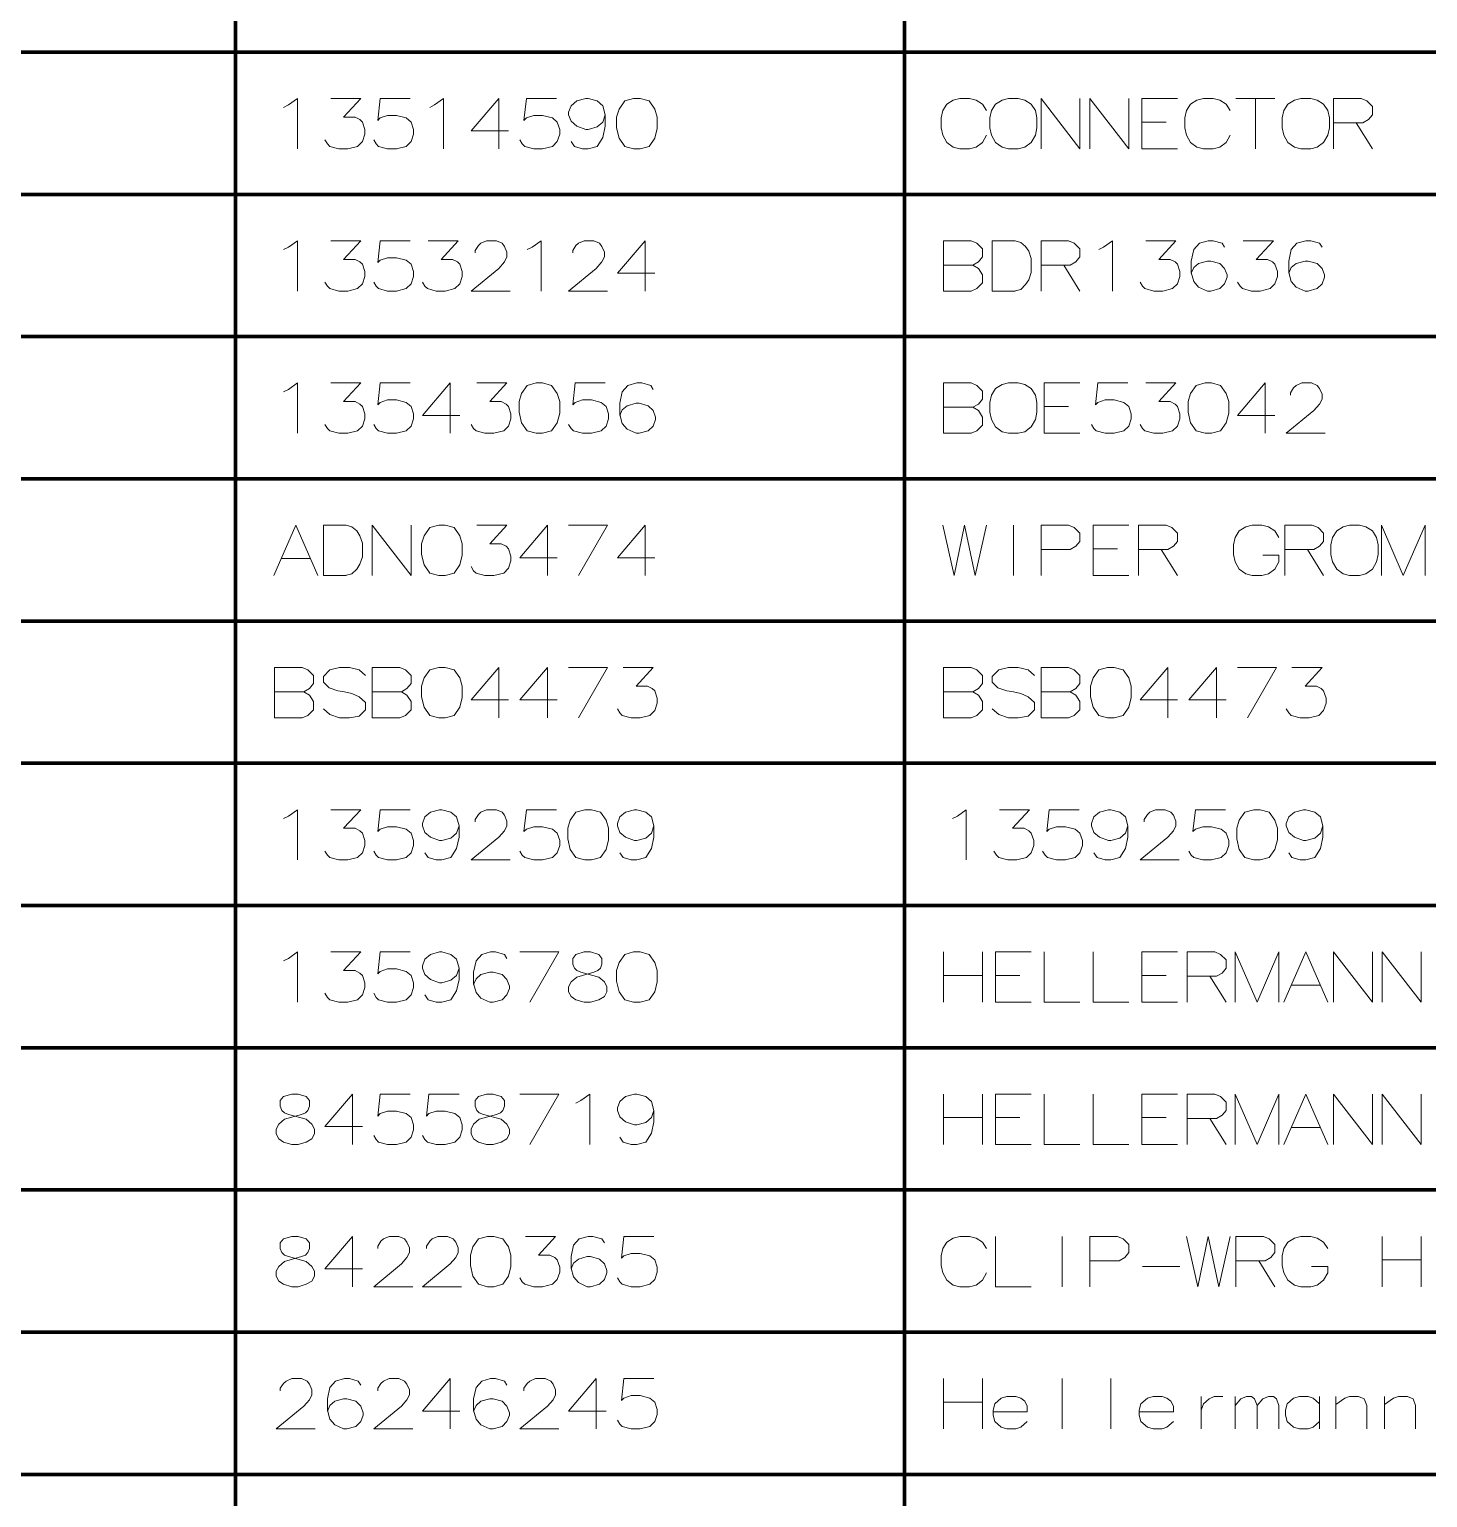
# Model space of a CAD drawing. Header units: millimetres. Extents: x 0 to 174, y 0 to 33.
# Drawn here: x 83.32 to 87.256, y 20.266 to 24.397 of the extents above; entities that cross this region are included whole.
import ezdxf

# ---------------------------------------------------------------- set-up
doc = ezdxf.new("R2010")
doc.units = ezdxf.units.MM
doc.layers.add('PDF_Geomertry', color=7, linetype='Continuous', true_color=0x405f80)

msp = doc.modelspace()

# ---------------------------------------------------------------- linework, layer by layer
at = {"layer": 'PDF_Geomertry', "color": 165, "lineweight": 70, "true_color": 0x5267a5}
for points in [[(70.2461, 23.9329), (70.2461, 23.5326), (71.3026, 23.5326), (71.3026, 23.9329), (75.611, 23.9329), (75.611, 24.3332), (83.901, 24.3332), (83.901, 24.7333), (85.7837, 24.7333), (85.7837, 25.1336), (98.9892, 25.1336), (98.9892, 25.5339)], [(70.2461, 23.5326), (70.2461, 23.1324), (71.3026, 23.1324), (71.3026, 23.5326), (75.611, 23.5326), (75.611, 23.9329), (83.901, 23.9329), (83.901, 24.3332), (85.7837, 24.3332), (85.7837, 24.7333), (98.9892, 24.7333), (98.9892, 25.1336)], [(70.2461, 23.1324), (70.2461, 22.7322), (71.3026, 22.7322), (71.3026, 23.1324), (75.611, 23.1324), (75.611, 23.5326), (83.901, 23.5326), (83.901, 23.9329), (85.7837, 23.9329), (85.7837, 24.3332), (98.9892, 24.3332), (98.9892, 24.7333)], [(70.2461, 22.7322), (70.2461, 22.3319), (71.3026, 22.3319), (71.3026, 22.7322), (75.611, 22.7322), (75.611, 23.1324), (83.901, 23.1324), (83.901, 23.5326), (85.7837, 23.5326), (85.7837, 23.9329), (98.9892, 23.9329), (98.9892, 24.3332)], [(70.2461, 22.3319), (70.2461, 21.9317), (71.3026, 21.9317), (71.3026, 22.3319), (75.611, 22.3319), (75.611, 22.7322), (83.901, 22.7322), (83.901, 23.1324), (85.7837, 23.1324), (85.7837, 23.5326), (98.9892, 23.5326), (98.9892, 23.9329)], [(70.2461, 21.9317), (70.2461, 21.5315), (71.3026, 21.5315), (71.3026, 21.9317), (75.611, 21.9317), (75.611, 22.3319), (83.901, 22.3319), (83.901, 22.7322), (85.7837, 22.7322), (85.7837, 23.1324), (98.9892, 23.1324), (98.9892, 23.5326)], [(70.2461, 21.5315), (70.2461, 21.1313), (71.3026, 21.1313), (71.3026, 21.5315), (75.611, 21.5315), (75.611, 21.9317), (83.901, 21.9317), (83.901, 22.3319), (85.7837, 22.3319), (85.7837, 22.7322), (98.9892, 22.7322), (98.9892, 23.1324)], [(70.2461, 21.1313), (70.2461, 20.731), (71.3026, 20.731), (71.3026, 21.1313), (75.611, 21.1313), (75.611, 21.5315), (83.901, 21.5315), (83.901, 21.9317), (85.7837, 21.9317), (85.7837, 22.3319), (98.9892, 22.3319), (98.9892, 22.7322)], [(70.2461, 20.731), (70.2461, 20.3308), (71.3026, 20.3308), (71.3026, 20.731), (75.611, 20.731), (75.611, 21.1313), (83.901, 21.1313), (83.901, 21.5315), (85.7837, 21.5315), (85.7837, 21.9317), (98.9892, 21.9317), (98.9892, 22.3319)], [(70.2461, 20.3308), (70.2461, 19.9306), (71.3026, 19.9306), (71.3026, 20.3308), (75.611, 20.3308), (75.611, 20.731), (83.901, 20.731), (83.901, 21.1313), (85.7837, 21.1313), (85.7837, 21.5315), (98.9892, 21.5315), (98.9892, 21.9317)], [(70.2461, 19.9306), (70.2461, 19.5303), (71.3026, 19.5303), (71.3026, 19.9306), (75.611, 19.9306), (75.611, 20.3308), (83.901, 20.3308), (83.901, 20.731), (85.7837, 20.731), (85.7837, 21.1313), (98.9892, 21.1313), (98.9892, 21.5315)], [(70.2461, 19.5303), (70.2461, 19.1301), (71.3026, 19.1301), (71.3026, 19.5303), (75.611, 19.5303), (75.611, 19.9306), (83.901, 19.9306), (83.901, 20.3308), (85.7837, 20.3308), (85.7837, 20.731), (98.9892, 20.731), (98.9892, 21.1313)], [(70.2461, 19.1301), (70.2461, 18.7299), (71.3026, 18.7299), (71.3026, 19.1301), (75.611, 19.1301), (75.611, 19.5303), (83.901, 19.5303), (83.901, 19.9306), (85.7837, 19.9306), (85.7837, 20.3308), (98.9892, 20.3308), (98.9892, 20.731)]]:
    msp.add_lwpolyline(points, dxfattribs=at)
at = {"layer": 'PDF_Geomertry', "color": 18, "lineweight": 13, "true_color": 0x260000}
for points in [[(84.0358, 24.1776), (84.0496, 24.1844), (84.0747, 24.2028), (84.0747, 24.061)], [(84.1525, 24.0861), (84.1593, 24.0747), (84.1662, 24.0679), (84.1914, 24.061), (84.2165, 24.061), (84.2439, 24.0679), (84.2576, 24.0815), (84.2644, 24.1022), (84.2644, 24.1158), (84.2576, 24.1364), (84.2508, 24.1433), (84.2371, 24.1501), (84.205, 24.1501), (84.2531, 24.2028), (84.1685, 24.2028)], [(84.2896, 24.0861), (84.2965, 24.0747), (84.3033, 24.0679), (84.3285, 24.061), (84.3536, 24.061), (84.3811, 24.0679), (84.3947, 24.0815), (84.4017, 24.1022), (84.4017, 24.1158), (84.3947, 24.1364), (84.3811, 24.1479), (84.3536, 24.1547), (84.3285, 24.1547), (84.3079, 24.1479), (84.3011, 24.141), (84.3079, 24.2028), (84.3925, 24.2028)], [(84.4474, 24.1776), (84.4611, 24.1844), (84.4862, 24.2028), (84.4862, 24.061)], [(84.6692, 24.1113), (84.5639, 24.1113), (84.6417, 24.2028), (84.6417, 24.1342), (84.6417, 24.061)], [(84.7011, 24.0861), (84.7079, 24.0747), (84.7149, 24.0679), (84.74, 24.061), (84.7651, 24.061), (84.7925, 24.0679), (84.8062, 24.0815), (84.8132, 24.1022), (84.8132, 24.1158), (84.8062, 24.1364), (84.7925, 24.1479), (84.7651, 24.1547), (84.74, 24.1547), (84.7194, 24.1479), (84.7125, 24.141), (84.7194, 24.2028), (84.804, 24.2028)], [(84.9411, 24.1571), (84.9343, 24.1822), (84.9183, 24.1958), (84.8932, 24.2028), (84.8862, 24.2028), (84.8611, 24.1958), (84.8451, 24.1822), (84.8383, 24.1639), (84.8383, 24.1571), (84.8451, 24.1388), (84.8611, 24.125), (84.8862, 24.1158), (84.8932, 24.1158), (84.9183, 24.1228), (84.9343, 24.1364), (84.9411, 24.1571), (84.9411, 24.125), (84.9343, 24.0931), (84.9183, 24.0679), (84.8932, 24.061), (84.8771, 24.061), (84.8543, 24.0679), (84.8451, 24.0815)], [(86.0147, 24.0999), (86.0032, 24.0793), (85.985, 24.0656), (85.9667, 24.061), (85.9393, 24.061), (85.921, 24.0656), (85.9026, 24.0793), (85.8912, 24.0999), (85.8867, 24.1204), (85.8867, 24.1479), (85.8912, 24.1685), (85.9026, 24.1868), (85.921, 24.1982), (85.9393, 24.2028), (85.9667, 24.2028), (85.985, 24.1982), (86.0032, 24.1868), (86.0147, 24.1685)], [(86.2775, 24.2028), (86.2775, 24.061), (86.1678, 24.2028), (86.1678, 24.061)], [(86.4147, 24.2028), (86.4147, 24.061), (86.305, 24.2028), (86.305, 24.061)], [(86.5519, 24.061), (86.4512, 24.061), (86.4512, 24.2028), (86.5519, 24.2028)], [(86.7006, 24.0999), (86.689, 24.0793), (86.6708, 24.0656), (86.6525, 24.061), (86.625, 24.061), (86.6068, 24.0656), (86.5885, 24.0793), (86.5771, 24.0999), (86.5725, 24.1204), (86.5725, 24.1479), (86.5771, 24.1685), (86.5885, 24.1868), (86.6068, 24.1982), (86.625, 24.2028), (86.6525, 24.2028), (86.6708, 24.1982), (86.689, 24.1868), (86.7006, 24.1685)], [(86.7165, 24.2028), (86.8262, 24.2028)], [(86.7714, 24.061), (86.7714, 24.2028)], [(86.9908, 24.1342), (87.0731, 24.1342), (87.0892, 24.1433), (87.1006, 24.1571), (87.1006, 24.1799), (87.0846, 24.1958), (87.0685, 24.2028), (86.9908, 24.2028), (86.9908, 24.061)], [(86.5199, 24.1364), (86.4512, 24.1364)], [(87.0549, 24.1342), (87.1006, 24.061)], [(84.0358, 23.7774), (84.0496, 23.7842), (84.0747, 23.8025), (84.0747, 23.6608)], [(84.1525, 23.686), (84.1593, 23.6744), (84.1662, 23.6676), (84.1914, 23.6608), (84.2165, 23.6608), (84.2439, 23.6676), (84.2576, 23.6814), (84.2644, 23.7019), (84.2644, 23.7157), (84.2576, 23.7363), (84.2508, 23.7431), (84.2371, 23.7499), (84.205, 23.7499), (84.2531, 23.8025), (84.1685, 23.8025)], [(84.2896, 23.686), (84.2965, 23.6744), (84.3033, 23.6676), (84.3285, 23.6608), (84.3536, 23.6608), (84.3811, 23.6676), (84.3947, 23.6814), (84.4017, 23.7019), (84.4017, 23.7157), (84.3947, 23.7363), (84.3811, 23.7476), (84.3536, 23.7544), (84.3285, 23.7544), (84.3079, 23.7476), (84.3011, 23.7408), (84.3079, 23.8025), (84.3925, 23.8025)], [(84.4268, 23.686), (84.4336, 23.6744), (84.4406, 23.6676), (84.4657, 23.6608), (84.4908, 23.6608), (84.5182, 23.6676), (84.5319, 23.6814), (84.5388, 23.7019), (84.5388, 23.7157), (84.5319, 23.7363), (84.5251, 23.7431), (84.5114, 23.7499), (84.4793, 23.7499), (84.5274, 23.8025), (84.4428, 23.8025)], [(84.6736, 23.6608), (84.5639, 23.6608), (84.6417, 23.7247), (84.6576, 23.7431), (84.6646, 23.7568), (84.6646, 23.7706), (84.6576, 23.7865), (84.6508, 23.7957), (84.6349, 23.8025), (84.6074, 23.8025), (84.5914, 23.7957), (84.5846, 23.7888), (84.5754, 23.7751), (84.5754, 23.7682)], [(84.7217, 23.7774), (84.7354, 23.7842), (84.7606, 23.8025), (84.7606, 23.6608)], [(84.9481, 23.6608), (84.8383, 23.6608), (84.916, 23.7247), (84.9319, 23.7431), (84.9389, 23.7568), (84.9389, 23.7706), (84.9319, 23.7865), (84.9251, 23.7957), (84.9092, 23.8025), (84.8817, 23.8025), (84.8657, 23.7957), (84.8589, 23.7888), (84.8497, 23.7751), (84.8497, 23.7682)], [(85.0806, 23.7111), (84.9754, 23.7111), (85.0532, 23.8025), (85.0532, 23.7339), (85.0532, 23.6608)], [(86.0924, 23.6608), (86.1107, 23.6653), (86.1244, 23.679), (86.1336, 23.6928), (86.1404, 23.7133), (86.1404, 23.7522), (86.1336, 23.7728), (86.1244, 23.7865), (86.1107, 23.7979), (86.0947, 23.8025), (86.0307, 23.8025), (86.0307, 23.6608), (86.0947, 23.6608)], [(86.1678, 23.7339), (86.2501, 23.7339), (86.2661, 23.7431), (86.2775, 23.7568), (86.2775, 23.7796), (86.2615, 23.7957), (86.2456, 23.8025), (86.1678, 23.8025), (86.1678, 23.6608)], [(86.3301, 23.7774), (86.3439, 23.7842), (86.369, 23.8025), (86.369, 23.6608)], [(86.4468, 23.686), (86.4536, 23.6744), (86.4604, 23.6676), (86.4856, 23.6608), (86.5107, 23.6608), (86.5382, 23.6676), (86.5519, 23.6814), (86.5587, 23.7019), (86.5587, 23.7157), (86.5519, 23.7363), (86.545, 23.7431), (86.5314, 23.7499), (86.4993, 23.7499), (86.5474, 23.8025), (86.4628, 23.8025)], [(86.6844, 23.7842), (86.6776, 23.7957), (86.6525, 23.8025), (86.6387, 23.8025), (86.6136, 23.7957), (86.5976, 23.7774), (86.5907, 23.7454), (86.5907, 23.7133), (86.5976, 23.6882), (86.6114, 23.6722), (86.6365, 23.6608), (86.6456, 23.6608), (86.6708, 23.6676), (86.6844, 23.6814), (86.6914, 23.6996), (86.6914, 23.7065), (86.6844, 23.7247), (86.6708, 23.7385), (86.6456, 23.7454), (86.6365, 23.7454), (86.6114, 23.7385), (86.5976, 23.7271), (86.5907, 23.7111)], [(86.7211, 23.686), (86.7279, 23.6744), (86.7347, 23.6676), (86.7599, 23.6608), (86.785, 23.6608), (86.8125, 23.6676), (86.8262, 23.6814), (86.8331, 23.7019), (86.8331, 23.7157), (86.8262, 23.7363), (86.8193, 23.7431), (86.8057, 23.7499), (86.7736, 23.7499), (86.8217, 23.8025), (86.7371, 23.8025)], [(86.9587, 23.7842), (86.9519, 23.7957), (86.9268, 23.8025), (86.9131, 23.8025), (86.8879, 23.7957), (86.8719, 23.7774), (86.8651, 23.7454), (86.8651, 23.7133), (86.8719, 23.6882), (86.8857, 23.6722), (86.9108, 23.6608), (86.92, 23.6608), (86.9451, 23.6676), (86.9587, 23.6814), (86.9657, 23.6996), (86.9657, 23.7065), (86.9587, 23.7247), (86.9451, 23.7385), (86.92, 23.7454), (86.9108, 23.7454), (86.8857, 23.7385), (86.8719, 23.7271), (86.8651, 23.7111)], [(85.8935, 23.7339), (85.9758, 23.7339)], [(86.2318, 23.7339), (86.2775, 23.6608)], [(84.0358, 23.3771), (84.0496, 23.384), (84.0747, 23.4022), (84.0747, 23.2606)], [(84.1525, 23.2857), (84.1593, 23.2743), (84.1662, 23.2674), (84.1914, 23.2606), (84.2165, 23.2606), (84.2439, 23.2674), (84.2576, 23.2811), (84.2644, 23.3017), (84.2644, 23.3154), (84.2576, 23.336), (84.2508, 23.3428), (84.2371, 23.3497), (84.205, 23.3497), (84.2531, 23.4022), (84.1685, 23.4022)], [(84.2896, 23.2857), (84.2965, 23.2743), (84.3033, 23.2674), (84.3285, 23.2606), (84.3536, 23.2606), (84.3811, 23.2674), (84.3947, 23.2811), (84.4017, 23.3017), (84.4017, 23.3154), (84.3947, 23.336), (84.3811, 23.3474), (84.3536, 23.3543), (84.3285, 23.3543), (84.3079, 23.3474), (84.3011, 23.3406), (84.3079, 23.4022), (84.3925, 23.4022)], [(84.5319, 23.3108), (84.4268, 23.3108), (84.5044, 23.4022), (84.5044, 23.3338), (84.5044, 23.2606)], [(84.5639, 23.2857), (84.5708, 23.2743), (84.5776, 23.2674), (84.6028, 23.2606), (84.6279, 23.2606), (84.6554, 23.2674), (84.6692, 23.2811), (84.676, 23.3017), (84.676, 23.3154), (84.6692, 23.336), (84.6622, 23.3428), (84.6485, 23.3497), (84.6165, 23.3497), (84.6646, 23.4022), (84.58, 23.4022)], [(84.8383, 23.2857), (84.8451, 23.2743), (84.8519, 23.2674), (84.8771, 23.2606), (84.9022, 23.2606), (84.9297, 23.2674), (84.9435, 23.2811), (84.9503, 23.3017), (84.9503, 23.3154), (84.9435, 23.336), (84.9297, 23.3474), (84.9022, 23.3543), (84.8771, 23.3543), (84.8565, 23.3474), (84.8497, 23.3406), (84.8565, 23.4022), (84.9411, 23.4022)], [(85.076, 23.384), (85.0692, 23.3954), (85.044, 23.4022), (85.0303, 23.4022), (85.0051, 23.3954), (84.9892, 23.3771), (84.9824, 23.3451), (84.9824, 23.3131), (84.9892, 23.2879), (85.0029, 23.2719), (85.0281, 23.2606), (85.0372, 23.2606), (85.0624, 23.2674), (85.076, 23.2811), (85.0829, 23.2994), (85.0829, 23.3063), (85.076, 23.3246), (85.0624, 23.3382), (85.0372, 23.3451), (85.0281, 23.3451), (85.0029, 23.3382), (84.9892, 23.3268), (84.9824, 23.3108)], [(86.2775, 23.2606), (86.1769, 23.2606), (86.1769, 23.4022), (86.2775, 23.4022)], [(86.3096, 23.2857), (86.3164, 23.2743), (86.3233, 23.2674), (86.3485, 23.2606), (86.3736, 23.2606), (86.401, 23.2674), (86.4147, 23.2811), (86.4215, 23.3017), (86.4215, 23.3154), (86.4147, 23.336), (86.401, 23.3474), (86.3736, 23.3543), (86.3485, 23.3543), (86.3279, 23.3474), (86.321, 23.3406), (86.3279, 23.4022), (86.4125, 23.4022)], [(86.4468, 23.2857), (86.4536, 23.2743), (86.4604, 23.2674), (86.4856, 23.2606), (86.5107, 23.2606), (86.5382, 23.2674), (86.5519, 23.2811), (86.5587, 23.3017), (86.5587, 23.3154), (86.5519, 23.336), (86.545, 23.3428), (86.5314, 23.3497), (86.4993, 23.3497), (86.5474, 23.4022), (86.4628, 23.4022)], [(86.8262, 23.3108), (86.7211, 23.3108), (86.7987, 23.4022), (86.7987, 23.3338), (86.7987, 23.2606)], [(86.9679, 23.2606), (86.8582, 23.2606), (86.936, 23.3246), (86.9519, 23.3428), (86.9587, 23.3565), (86.9587, 23.3703), (86.9519, 23.3863), (86.9451, 23.3954), (86.929, 23.4022), (86.9017, 23.4022), (86.8857, 23.3954), (86.8788, 23.3886), (86.8696, 23.3749), (86.8696, 23.3679)], [(85.8935, 23.3338), (85.9758, 23.3338)], [(86.2456, 23.336), (86.1769, 23.336)], [(84.0085, 22.8603), (84.0701, 23.0021), (84.1319, 22.8603)], [(84.2096, 22.8603), (84.2279, 22.8649), (84.2417, 22.8786), (84.2508, 22.8924), (84.2576, 22.9129), (84.2576, 22.9518), (84.2508, 22.9724), (84.2417, 22.986), (84.2279, 22.9975), (84.2119, 23.0021), (84.1479, 23.0021), (84.1479, 22.8603), (84.2119, 22.8603)], [(84.3947, 23.0021), (84.3947, 22.8603), (84.285, 23.0021), (84.285, 22.8603)], [(84.5639, 22.8854), (84.5708, 22.874), (84.5776, 22.8672), (84.6028, 22.8603), (84.6279, 22.8603), (84.6554, 22.8672), (84.6692, 22.8808), (84.676, 22.9014), (84.676, 22.9151), (84.6692, 22.9357), (84.6622, 22.9426), (84.6485, 22.9494), (84.6165, 22.9494), (84.6646, 23.0021), (84.58, 23.0021)], [(84.8062, 22.9106), (84.7011, 22.9106), (84.7789, 23.0021), (84.7789, 22.9335), (84.7789, 22.8603)], [(84.8383, 23.0021), (84.9481, 23.0021), (84.8657, 22.8603)], [(85.0806, 22.9106), (84.9754, 22.9106), (85.0532, 23.0021), (85.0532, 22.9335), (85.0532, 22.8603)], [(85.8912, 23.0021), (85.9232, 22.8603), (85.9529, 23.0021), (85.9826, 22.8603), (86.0147, 23.0021)], [(86.0901, 22.8603), (86.0901, 23.0021)], [(86.1678, 22.9335), (86.2501, 22.9335), (86.2661, 22.9426), (86.2775, 22.9564), (86.2775, 22.9792), (86.2615, 22.9951), (86.2456, 23.0021), (86.1678, 23.0021), (86.1678, 22.8603)], [(86.4147, 22.8603), (86.3142, 22.8603), (86.3142, 23.0021), (86.4147, 23.0021)], [(86.4422, 22.9335), (86.5244, 22.9335), (86.5404, 22.9426), (86.5519, 22.9564), (86.5519, 22.9792), (86.5358, 22.9951), (86.5199, 23.0021), (86.4422, 23.0021), (86.4422, 22.8603)], [(86.7919, 22.9175), (86.8376, 22.9175), (86.8376, 22.8992), (86.8262, 22.8786), (86.8079, 22.8649), (86.7896, 22.8603), (86.7622, 22.8603), (86.7439, 22.8649), (86.7257, 22.8786), (86.7142, 22.8992), (86.7096, 22.9197), (86.7096, 22.9472), (86.7142, 22.9678), (86.7257, 22.986), (86.7439, 22.9975), (86.7622, 23.0021), (86.7896, 23.0021), (86.8079, 22.9975), (86.8262, 22.986), (86.8376, 22.9678)], [(86.8536, 22.9335), (86.936, 22.9335), (86.9519, 22.9426), (86.9633, 22.9564), (86.9633, 22.9792), (86.9474, 22.9951), (86.9314, 23.0021), (86.8536, 23.0021), (86.8536, 22.8603)], [(87.2492, 22.8603), (87.2492, 23.0021), (87.1874, 22.8603), (87.1257, 23.0021), (87.1257, 22.8603)], [(86.3828, 22.9357), (86.3142, 22.9357)], [(86.5061, 22.9335), (86.5519, 22.8603)], [(86.9176, 22.9335), (86.9633, 22.8603)], [(84.029, 22.9083), (84.1114, 22.9083)], [(84.2668, 22.5789), (84.2485, 22.595), (84.2211, 22.6018), (84.1936, 22.6018), (84.1662, 22.595), (84.1479, 22.5767), (84.1479, 22.5607), (84.1639, 22.5446), (84.189, 22.5356), (84.2074, 22.5332), (84.2279, 22.5286), (84.2485, 22.5194), (84.2668, 22.5035), (84.2668, 22.4829), (84.2485, 22.4646), (84.2211, 22.4601), (84.1936, 22.4601), (84.1662, 22.4692), (84.1479, 22.4853)], [(84.6692, 22.5104), (84.5639, 22.5104), (84.6417, 22.6018), (84.6417, 22.5332), (84.6417, 22.4601)], [(84.8062, 22.5104), (84.7011, 22.5104), (84.7789, 22.6018), (84.7789, 22.5332), (84.7789, 22.4601)], [(84.8383, 22.6018), (84.9481, 22.6018), (84.8657, 22.4601)], [(84.9754, 22.4853), (84.9824, 22.4738), (84.9892, 22.4669), (85.0143, 22.4601), (85.0394, 22.4601), (85.0668, 22.4669), (85.0806, 22.4807), (85.0875, 22.5013), (85.0875, 22.515), (85.0806, 22.5356), (85.0737, 22.5424), (85.06, 22.5492), (85.0281, 22.5492), (85.076, 22.6018), (84.9914, 22.6018)], [(86.1496, 22.5789), (86.1312, 22.595), (86.1039, 22.6018), (86.0764, 22.6018), (86.049, 22.595), (86.0307, 22.5767), (86.0307, 22.5607), (86.0467, 22.5446), (86.0718, 22.5356), (86.0901, 22.5332), (86.1107, 22.5286), (86.1312, 22.5194), (86.1496, 22.5035), (86.1496, 22.4829), (86.1312, 22.4646), (86.1039, 22.4601), (86.0764, 22.4601), (86.049, 22.4692), (86.0307, 22.4853)], [(86.5519, 22.5104), (86.4468, 22.5104), (86.5244, 22.6018), (86.5244, 22.5332), (86.5244, 22.4601)], [(86.689, 22.5104), (86.5839, 22.5104), (86.6617, 22.6018), (86.6617, 22.5332), (86.6617, 22.4601)], [(86.7211, 22.6018), (86.8308, 22.6018), (86.7485, 22.4601)], [(86.8582, 22.4853), (86.8651, 22.4738), (86.8719, 22.4669), (86.8971, 22.4601), (86.9222, 22.4601), (86.9497, 22.4669), (86.9633, 22.4807), (86.9703, 22.5013), (86.9703, 22.515), (86.9633, 22.5356), (86.9565, 22.5424), (86.9428, 22.5492), (86.9108, 22.5492), (86.9587, 22.6018), (86.8742, 22.6018)], [(84.0107, 22.5332), (84.0931, 22.5332)], [(84.285, 22.5332), (84.3674, 22.5332)], [(85.8935, 22.5332), (85.9758, 22.5332)], [(86.1678, 22.5332), (86.2501, 22.5332)], [(84.0358, 22.1764), (84.0496, 22.1833), (84.0747, 22.2015), (84.0747, 22.0599)], [(84.1525, 22.085), (84.1593, 22.0736), (84.1662, 22.0667), (84.1914, 22.0599), (84.2165, 22.0599), (84.2439, 22.0667), (84.2576, 22.0804), (84.2644, 22.101), (84.2644, 22.1147), (84.2576, 22.1353), (84.2508, 22.1421), (84.2371, 22.149), (84.205, 22.149), (84.2531, 22.2015), (84.1685, 22.2015)], [(84.2896, 22.085), (84.2965, 22.0736), (84.3033, 22.0667), (84.3285, 22.0599), (84.3536, 22.0599), (84.3811, 22.0667), (84.3947, 22.0804), (84.4017, 22.101), (84.4017, 22.1147), (84.3947, 22.1353), (84.3811, 22.1467), (84.3536, 22.1536), (84.3285, 22.1536), (84.3079, 22.1467), (84.3011, 22.1399), (84.3079, 22.2015), (84.3925, 22.2015)], [(84.5297, 22.1558), (84.5228, 22.181), (84.5068, 22.1947), (84.4817, 22.2015), (84.4749, 22.2015), (84.4496, 22.1947), (84.4336, 22.181), (84.4268, 22.1626), (84.4268, 22.1558), (84.4336, 22.1375), (84.4496, 22.1239), (84.4749, 22.1147), (84.4817, 22.1147), (84.5068, 22.1215), (84.5228, 22.1353), (84.5297, 22.1558), (84.5297, 22.1239), (84.5228, 22.0918), (84.5068, 22.0667), (84.4817, 22.0599), (84.4657, 22.0599), (84.4428, 22.0667), (84.4336, 22.0804)], [(84.6736, 22.0599), (84.5639, 22.0599), (84.6417, 22.1239), (84.6576, 22.1421), (84.6646, 22.1558), (84.6646, 22.1696), (84.6576, 22.1856), (84.6508, 22.1947), (84.6349, 22.2015), (84.6074, 22.2015), (84.5914, 22.1947), (84.5846, 22.1879), (84.5754, 22.1742), (84.5754, 22.1672)], [(84.7011, 22.085), (84.7079, 22.0736), (84.7149, 22.0667), (84.74, 22.0599), (84.7651, 22.0599), (84.7925, 22.0667), (84.8062, 22.0804), (84.8132, 22.101), (84.8132, 22.1147), (84.8062, 22.1353), (84.7925, 22.1467), (84.7651, 22.1536), (84.74, 22.1536), (84.7194, 22.1467), (84.7125, 22.1399), (84.7194, 22.2015), (84.804, 22.2015)], [(85.0783, 22.1558), (85.0714, 22.181), (85.0554, 22.1947), (85.0303, 22.2015), (85.0235, 22.2015), (84.9983, 22.1947), (84.9824, 22.181), (84.9754, 22.1626), (84.9754, 22.1558), (84.9824, 22.1375), (84.9983, 22.1239), (85.0235, 22.1147), (85.0303, 22.1147), (85.0554, 22.1215), (85.0714, 22.1353), (85.0783, 22.1558), (85.0783, 22.1239), (85.0714, 22.0918), (85.0554, 22.0667), (85.0303, 22.0599), (85.0143, 22.0599), (84.9914, 22.0667), (84.9824, 22.0804)], [(85.9186, 22.1764), (85.9324, 22.1833), (85.9575, 22.2015), (85.9575, 22.0599)], [(86.0353, 22.085), (86.0421, 22.0736), (86.049, 22.0667), (86.0742, 22.0599), (86.0993, 22.0599), (86.1267, 22.0667), (86.1404, 22.0804), (86.1472, 22.101), (86.1472, 22.1147), (86.1404, 22.1353), (86.1336, 22.1421), (86.1199, 22.149), (86.0878, 22.149), (86.1358, 22.2015), (86.0512, 22.2015)], [(86.1724, 22.085), (86.1793, 22.0736), (86.1861, 22.0667), (86.2112, 22.0599), (86.2364, 22.0599), (86.2639, 22.0667), (86.2775, 22.0804), (86.2844, 22.101), (86.2844, 22.1147), (86.2775, 22.1353), (86.2639, 22.1467), (86.2364, 22.1536), (86.2112, 22.1536), (86.1907, 22.1467), (86.1839, 22.1399), (86.1907, 22.2015), (86.2753, 22.2015)], [(86.4125, 22.1558), (86.4056, 22.181), (86.3896, 22.1947), (86.3644, 22.2015), (86.3576, 22.2015), (86.3325, 22.1947), (86.3164, 22.181), (86.3096, 22.1626), (86.3096, 22.1558), (86.3164, 22.1375), (86.3325, 22.1239), (86.3576, 22.1147), (86.3644, 22.1147), (86.3896, 22.1215), (86.4056, 22.1353), (86.4125, 22.1558), (86.4125, 22.1239), (86.4056, 22.0918), (86.3896, 22.0667), (86.3644, 22.0599), (86.3485, 22.0599), (86.3256, 22.0667), (86.3164, 22.0804)], [(86.5565, 22.0599), (86.4468, 22.0599), (86.5244, 22.1239), (86.5404, 22.1421), (86.5474, 22.1558), (86.5474, 22.1696), (86.5404, 22.1856), (86.5336, 22.1947), (86.5176, 22.2015), (86.4901, 22.2015), (86.4742, 22.1947), (86.4674, 22.1879), (86.4582, 22.1742), (86.4582, 22.1672)], [(86.5839, 22.085), (86.5907, 22.0736), (86.5976, 22.0667), (86.6228, 22.0599), (86.6479, 22.0599), (86.6753, 22.0667), (86.689, 22.0804), (86.696, 22.101), (86.696, 22.1147), (86.689, 22.1353), (86.6753, 22.1467), (86.6479, 22.1536), (86.6228, 22.1536), (86.6022, 22.1467), (86.5953, 22.1399), (86.6022, 22.2015), (86.6868, 22.2015)], [(86.9611, 22.1558), (86.9542, 22.181), (86.9382, 22.1947), (86.9131, 22.2015), (86.9062, 22.2015), (86.8811, 22.1947), (86.8651, 22.181), (86.8582, 22.1626), (86.8582, 22.1558), (86.8651, 22.1375), (86.8811, 22.1239), (86.9062, 22.1147), (86.9131, 22.1147), (86.9382, 22.1215), (86.9542, 22.1353), (86.9611, 22.1558), (86.9611, 22.1239), (86.9542, 22.0918), (86.9382, 22.0667), (86.9131, 22.0599), (86.8971, 22.0599), (86.8742, 22.0667), (86.8651, 22.0804)], [(84.0358, 21.7763), (84.0496, 21.7831), (84.0747, 21.8014), (84.0747, 21.6596)], [(84.1525, 21.6847), (84.1593, 21.6733), (84.1662, 21.6664), (84.1914, 21.6596), (84.2165, 21.6596), (84.2439, 21.6664), (84.2576, 21.6801), (84.2644, 21.7007), (84.2644, 21.7144), (84.2576, 21.735), (84.2508, 21.7419), (84.2371, 21.7488), (84.205, 21.7488), (84.2531, 21.8014), (84.1685, 21.8014)], [(84.2896, 21.6847), (84.2965, 21.6733), (84.3033, 21.6664), (84.3285, 21.6596), (84.3536, 21.6596), (84.3811, 21.6664), (84.3947, 21.6801), (84.4017, 21.7007), (84.4017, 21.7144), (84.3947, 21.735), (84.3811, 21.7465), (84.3536, 21.7533), (84.3285, 21.7533), (84.3079, 21.7465), (84.3011, 21.7396), (84.3079, 21.8014), (84.3925, 21.8014)], [(84.5297, 21.7556), (84.5228, 21.7807), (84.5068, 21.7944), (84.4817, 21.8014), (84.4749, 21.8014), (84.4496, 21.7944), (84.4336, 21.7807), (84.4268, 21.7625), (84.4268, 21.7556), (84.4336, 21.7374), (84.4496, 21.7236), (84.4749, 21.7144), (84.4817, 21.7144), (84.5068, 21.7214), (84.5228, 21.735), (84.5297, 21.7556), (84.5297, 21.7236), (84.5228, 21.6917), (84.5068, 21.6664), (84.4817, 21.6596), (84.4657, 21.6596), (84.4428, 21.6664), (84.4336, 21.6801)], [(84.6646, 21.7831), (84.6576, 21.7944), (84.6325, 21.8014), (84.6187, 21.8014), (84.5936, 21.7944), (84.5776, 21.7763), (84.5708, 21.7442), (84.5708, 21.7122), (84.5776, 21.6871), (84.5914, 21.671), (84.6165, 21.6596), (84.6257, 21.6596), (84.6508, 21.6664), (84.6646, 21.6801), (84.6714, 21.6985), (84.6714, 21.7053), (84.6646, 21.7236), (84.6508, 21.7374), (84.6257, 21.7442), (84.6165, 21.7442), (84.5914, 21.7374), (84.5776, 21.7258), (84.5708, 21.7099)], [(84.7011, 21.8014), (84.8108, 21.8014), (84.7286, 21.6596)], [(85.8935, 21.8014), (85.8935, 21.6596)], [(86.0032, 21.8014), (86.0032, 21.6596)], [(86.1404, 21.6596), (86.0399, 21.6596), (86.0399, 21.8014), (86.1404, 21.8014)], [(86.1769, 21.8014), (86.1769, 21.6596), (86.2775, 21.6596)], [(86.3142, 21.8014), (86.3142, 21.6596), (86.4147, 21.6596)], [(86.5519, 21.6596), (86.4512, 21.6596), (86.4512, 21.8014), (86.5519, 21.8014)], [(86.5793, 21.7328), (86.6617, 21.7328), (86.6776, 21.7419), (86.689, 21.7556), (86.689, 21.7785), (86.6731, 21.7944), (86.6571, 21.8014), (86.5793, 21.8014), (86.5793, 21.6596)], [(86.8376, 21.6596), (86.8376, 21.8014), (86.776, 21.6596), (86.7142, 21.8014), (86.7142, 21.6596)], [(86.8514, 21.6596), (86.9131, 21.8014), (86.9749, 21.6596)], [(87.1006, 21.8014), (87.1006, 21.6596), (86.9908, 21.8014), (86.9908, 21.6596)], [(87.2376, 21.8014), (87.2376, 21.6596), (87.1279, 21.8014), (87.1279, 21.6596)], [(86.0032, 21.735), (85.8935, 21.735)], [(86.1085, 21.735), (86.0399, 21.735)], [(86.5199, 21.735), (86.4512, 21.735)], [(86.6433, 21.7328), (86.689, 21.6596)], [(86.8719, 21.7076), (86.9542, 21.7076)], [(84.2576, 21.3097), (84.1525, 21.3097), (84.2301, 21.4011), (84.2301, 21.3325), (84.2301, 21.2593)], [(84.2896, 21.2846), (84.2965, 21.2731), (84.3033, 21.2663), (84.3285, 21.2593), (84.3536, 21.2593), (84.3811, 21.2663), (84.3947, 21.28), (84.4017, 21.3006), (84.4017, 21.3142), (84.3947, 21.3349), (84.3811, 21.3463), (84.3536, 21.3531), (84.3285, 21.3531), (84.3079, 21.3463), (84.3011, 21.3394), (84.3079, 21.4011), (84.3925, 21.4011)], [(84.4268, 21.2846), (84.4336, 21.2731), (84.4406, 21.2663), (84.4657, 21.2593), (84.4908, 21.2593), (84.5182, 21.2663), (84.5319, 21.28), (84.5388, 21.3006), (84.5388, 21.3142), (84.5319, 21.3349), (84.5182, 21.3463), (84.4908, 21.3531), (84.4657, 21.3531), (84.4451, 21.3463), (84.4382, 21.3394), (84.4451, 21.4011), (84.5297, 21.4011)], [(84.7011, 21.4011), (84.8108, 21.4011), (84.7286, 21.2593)], [(84.8589, 21.376), (84.8725, 21.3828), (84.8978, 21.4011), (84.8978, 21.2593)], [(85.0783, 21.3554), (85.0714, 21.3806), (85.0554, 21.3943), (85.0303, 21.4011), (85.0235, 21.4011), (84.9983, 21.3943), (84.9824, 21.3806), (84.9754, 21.3622), (84.9754, 21.3554), (84.9824, 21.3371), (84.9983, 21.3233), (85.0235, 21.3142), (85.0303, 21.3142), (85.0554, 21.3211), (85.0714, 21.3349), (85.0783, 21.3554), (85.0783, 21.3233), (85.0714, 21.2914), (85.0554, 21.2663), (85.0303, 21.2593), (85.0143, 21.2593), (84.9914, 21.2663), (84.9824, 21.28)], [(85.8935, 21.4011), (85.8935, 21.2593)], [(86.0032, 21.4011), (86.0032, 21.2593)], [(86.1404, 21.2593), (86.0399, 21.2593), (86.0399, 21.4011), (86.1404, 21.4011)], [(86.1769, 21.4011), (86.1769, 21.2593), (86.2775, 21.2593)], [(86.3142, 21.4011), (86.3142, 21.2593), (86.4147, 21.2593)], [(86.5519, 21.2593), (86.4512, 21.2593), (86.4512, 21.4011), (86.5519, 21.4011)], [(86.5793, 21.3325), (86.6617, 21.3325), (86.6776, 21.3417), (86.689, 21.3554), (86.689, 21.3782), (86.6731, 21.3943), (86.6571, 21.4011), (86.5793, 21.4011), (86.5793, 21.2593)], [(86.8376, 21.2593), (86.8376, 21.4011), (86.776, 21.2593), (86.7142, 21.4011), (86.7142, 21.2593)], [(86.8514, 21.2593), (86.9131, 21.4011), (86.9749, 21.2593)], [(87.1006, 21.4011), (87.1006, 21.2593), (86.9908, 21.4011), (86.9908, 21.2593)], [(87.2376, 21.4011), (87.2376, 21.2593), (87.1279, 21.4011), (87.1279, 21.2593)], [(86.0032, 21.3349), (85.8935, 21.3349)], [(86.1085, 21.3349), (86.0399, 21.3349)], [(86.5199, 21.3349), (86.4512, 21.3349)], [(86.6433, 21.3325), (86.689, 21.2593)], [(86.8719, 21.3074), (86.9542, 21.3074)], [(84.2576, 20.9094), (84.1525, 20.9094), (84.2301, 21.0008), (84.2301, 20.9322), (84.2301, 20.8592)], [(84.3993, 20.8592), (84.2896, 20.8592), (84.3674, 20.9232), (84.3833, 20.9414), (84.3903, 20.9551), (84.3903, 20.9689), (84.3833, 20.9849), (84.3765, 20.994), (84.3606, 21.0008), (84.3331, 21.0008), (84.3171, 20.994), (84.3101, 20.9871), (84.3011, 20.9735), (84.3011, 20.9665)], [(84.5365, 20.8592), (84.4268, 20.8592), (84.5044, 20.9232), (84.5206, 20.9414), (84.5274, 20.9551), (84.5274, 20.9689), (84.5206, 20.9849), (84.5136, 20.994), (84.4976, 21.0008), (84.4703, 21.0008), (84.4542, 20.994), (84.4474, 20.9871), (84.4382, 20.9735), (84.4382, 20.9665)], [(84.7011, 20.8843), (84.7079, 20.8729), (84.7149, 20.866), (84.74, 20.8592), (84.7651, 20.8592), (84.7925, 20.866), (84.8062, 20.8797), (84.8132, 20.9003), (84.8132, 20.914), (84.8062, 20.9346), (84.7994, 20.9414), (84.7857, 20.9483), (84.7538, 20.9483), (84.8017, 21.0008), (84.7171, 21.0008)], [(84.9389, 20.9826), (84.9319, 20.994), (84.9068, 21.0008), (84.8932, 21.0008), (84.8681, 20.994), (84.8519, 20.9757), (84.8451, 20.9438), (84.8451, 20.9117), (84.8519, 20.8865), (84.8657, 20.8706), (84.8908, 20.8592), (84.9, 20.8592), (84.9251, 20.866), (84.9389, 20.8797), (84.9457, 20.8981), (84.9457, 20.9049), (84.9389, 20.9232), (84.9251, 20.9368), (84.9, 20.9438), (84.8908, 20.9438), (84.8657, 20.9368), (84.8519, 20.9254), (84.8451, 20.9094)], [(84.9754, 20.8843), (84.9824, 20.8729), (84.9892, 20.866), (85.0143, 20.8592), (85.0394, 20.8592), (85.0668, 20.866), (85.0806, 20.8797), (85.0875, 20.9003), (85.0875, 20.914), (85.0806, 20.9346), (85.0668, 20.946), (85.0394, 20.9529), (85.0143, 20.9529), (84.9937, 20.946), (84.9868, 20.9392), (84.9937, 21.0008), (85.0783, 21.0008)], [(86.0147, 20.8981), (86.0032, 20.8774), (85.985, 20.8638), (85.9667, 20.8592), (85.9393, 20.8592), (85.921, 20.8638), (85.9026, 20.8774), (85.8912, 20.8981), (85.8867, 20.9186), (85.8867, 20.946), (85.8912, 20.9665), (85.9026, 20.9849), (85.921, 20.9962), (85.9393, 21.0008), (85.9667, 21.0008), (85.985, 20.9962), (86.0032, 20.9849), (86.0147, 20.9665)], [(86.0399, 21.0008), (86.0399, 20.8592), (86.1404, 20.8592)], [(86.2272, 20.8592), (86.2272, 21.0008)], [(86.305, 20.9322), (86.3874, 20.9322), (86.4033, 20.9414), (86.4147, 20.9551), (86.4147, 20.9781), (86.3987, 20.994), (86.3828, 21.0008), (86.305, 21.0008), (86.305, 20.8592)], [(86.5771, 21.0008), (86.609, 20.8592), (86.6387, 21.0008), (86.6685, 20.8592), (86.7006, 21.0008)], [(86.7165, 20.9322), (86.7987, 20.9322), (86.8147, 20.9414), (86.8262, 20.9551), (86.8262, 20.9781), (86.8103, 20.994), (86.7942, 21.0008), (86.7165, 21.0008), (86.7165, 20.8592)], [(86.929, 20.9163), (86.9749, 20.9163), (86.9749, 20.8981), (86.9633, 20.8774), (86.9451, 20.8638), (86.9268, 20.8592), (86.8993, 20.8592), (86.8811, 20.8638), (86.8628, 20.8774), (86.8514, 20.8981), (86.8468, 20.9186), (86.8468, 20.946), (86.8514, 20.9665), (86.8628, 20.9849), (86.8811, 20.9962), (86.8993, 21.0008), (86.9268, 21.0008), (86.9451, 20.9962), (86.9633, 20.9849), (86.9749, 20.9665)], [(87.1279, 21.0008), (87.1279, 20.8592)], [(87.2376, 21.0008), (87.2376, 20.8592)], [(86.4536, 20.9163), (86.5587, 20.9163)], [(86.7806, 20.9322), (86.8262, 20.8592)], [(87.2376, 20.9346), (87.1279, 20.9346)], [(84.125, 20.4589), (84.0153, 20.4589), (84.0931, 20.5229), (84.109, 20.5413), (84.1158, 20.5549), (84.1158, 20.5686), (84.109, 20.5846), (84.1022, 20.5938), (84.0861, 20.6007), (84.0587, 20.6007), (84.0428, 20.5938), (84.0358, 20.5869), (84.0267, 20.5732), (84.0267, 20.5664)], [(84.2531, 20.5824), (84.2462, 20.5938), (84.2211, 20.6007), (84.2074, 20.6007), (84.1822, 20.5938), (84.1662, 20.5754), (84.1593, 20.5435), (84.1593, 20.5115), (84.1662, 20.4864), (84.1799, 20.4703), (84.205, 20.4589), (84.2142, 20.4589), (84.2393, 20.4657), (84.2531, 20.4794), (84.2599, 20.4978), (84.2599, 20.5046), (84.2531, 20.5229), (84.2393, 20.5367), (84.2142, 20.5435), (84.205, 20.5435), (84.1799, 20.5367), (84.1662, 20.5251), (84.1593, 20.5092)], [(84.3993, 20.4589), (84.2896, 20.4589), (84.3674, 20.5229), (84.3833, 20.5413), (84.3903, 20.5549), (84.3903, 20.5686), (84.3833, 20.5846), (84.3765, 20.5938), (84.3606, 20.6007), (84.3331, 20.6007), (84.3171, 20.5938), (84.3101, 20.5869), (84.3011, 20.5732), (84.3011, 20.5664)], [(84.5319, 20.5092), (84.4268, 20.5092), (84.5044, 20.6007), (84.5044, 20.5321), (84.5044, 20.4589)], [(84.6646, 20.5824), (84.6576, 20.5938), (84.6325, 20.6007), (84.6187, 20.6007), (84.5936, 20.5938), (84.5776, 20.5754), (84.5708, 20.5435), (84.5708, 20.5115), (84.5776, 20.4864), (84.5914, 20.4703), (84.6165, 20.4589), (84.6257, 20.4589), (84.6508, 20.4657), (84.6646, 20.4794), (84.6714, 20.4978), (84.6714, 20.5046), (84.6646, 20.5229), (84.6508, 20.5367), (84.6257, 20.5435), (84.6165, 20.5435), (84.5914, 20.5367), (84.5776, 20.5251), (84.5708, 20.5092)], [(84.8108, 20.4589), (84.7011, 20.4589), (84.7789, 20.5229), (84.7949, 20.5413), (84.8017, 20.5549), (84.8017, 20.5686), (84.7949, 20.5846), (84.7879, 20.5938), (84.7719, 20.6007), (84.7446, 20.6007), (84.7286, 20.5938), (84.7217, 20.5869), (84.7125, 20.5732), (84.7125, 20.5664)], [(84.9435, 20.5092), (84.8383, 20.5092), (84.916, 20.6007), (84.916, 20.5321), (84.916, 20.4589)], [(84.9754, 20.484), (84.9824, 20.4726), (84.9892, 20.4657), (85.0143, 20.4589), (85.0394, 20.4589), (85.0668, 20.4657), (85.0806, 20.4794), (85.0875, 20.5), (85.0875, 20.5138), (85.0806, 20.5343), (85.0668, 20.5458), (85.0394, 20.5526), (85.0143, 20.5526), (84.9937, 20.5458), (84.9868, 20.5389), (84.9937, 20.6007), (85.0783, 20.6007)], [(85.8935, 20.6007), (85.8935, 20.4589)], [(86.0032, 20.6007), (86.0032, 20.4589)], [(86.2272, 20.6007), (86.2272, 20.4589)], [(86.3644, 20.6007), (86.3644, 20.4589)], [(86.0032, 20.5343), (85.8935, 20.5343)], [(86.0329, 20.5069), (86.129, 20.5069), (86.129, 20.5229), (86.1221, 20.5367), (86.1107, 20.5458), (86.0969, 20.5503), (86.0718, 20.5503), (86.0558, 20.5458), (86.0375, 20.5297), (86.0329, 20.5115), (86.0329, 20.4978), (86.0375, 20.4794), (86.0558, 20.4635), (86.0718, 20.4589), (86.0969, 20.4589), (86.1107, 20.4635), (86.129, 20.4794)], [(86.4444, 20.5069), (86.5404, 20.5069), (86.5404, 20.5229), (86.5336, 20.5367), (86.5222, 20.5458), (86.5085, 20.5503), (86.4833, 20.5503), (86.4674, 20.5458), (86.449, 20.5297), (86.4444, 20.5115), (86.4444, 20.4978), (86.449, 20.4794), (86.4674, 20.4635), (86.4833, 20.4589), (86.5085, 20.4589), (86.5222, 20.4635), (86.5404, 20.4794)], [(86.6182, 20.5503), (86.6182, 20.4589)], [(86.6182, 20.5115), (86.625, 20.5297), (86.6411, 20.5435), (86.6547, 20.5503), (86.6799, 20.5503)], [(86.7142, 20.4589), (86.7142, 20.5503)], [(86.7142, 20.5251), (86.7301, 20.5435), (86.7462, 20.5503), (86.7599, 20.5503), (86.769, 20.5435), (86.776, 20.5251), (86.7919, 20.5435), (86.8079, 20.5503), (86.8217, 20.5503), (86.8308, 20.5435), (86.8376, 20.5251), (86.8376, 20.4589)], [(86.9519, 20.5297), (86.9336, 20.5458), (86.92, 20.5503), (86.8949, 20.5503), (86.8788, 20.5458), (86.8606, 20.5297), (86.856, 20.5115), (86.856, 20.4978), (86.8606, 20.4794), (86.8788, 20.4635), (86.8949, 20.4589), (86.92, 20.4589), (86.9336, 20.4635), (86.9519, 20.4794)], [(86.9519, 20.4589), (86.9519, 20.5503)], [(87.0846, 20.4589), (87.0846, 20.5251), (87.0776, 20.5435), (87.0617, 20.5503), (87.0365, 20.5503), (87.0228, 20.5458), (86.9976, 20.5275)], [(86.9976, 20.4589), (86.9976, 20.5503)], [(87.2217, 20.4589), (87.2217, 20.5251), (87.2149, 20.5435), (87.1989, 20.5503), (87.1737, 20.5503), (87.16, 20.5458), (87.1349, 20.5275)], [(87.1349, 20.4589), (87.1349, 20.5503)], [(86.776, 20.5251), (86.776, 20.4589)]]:
    msp.add_lwpolyline(points, dxfattribs=at)
for points in [[(85.0211, 24.2028), (84.996, 24.1958), (84.98, 24.1731), (84.9732, 24.1501), (84.9732, 24.1204), (84.98, 24.0907), (84.996, 24.0679), (85.0211, 24.061), (85.0394, 24.061), (85.0646, 24.0679), (85.0806, 24.0907), (85.0875, 24.1182), (85.0875, 24.1501), (85.0806, 24.1731), (85.0646, 24.1958), (85.0394, 24.2028), (85.0211, 24.2028)], [(86.0764, 24.2028), (86.0581, 24.1982), (86.0399, 24.1868), (86.0283, 24.1685), (86.0239, 24.1479), (86.0239, 24.1204), (86.0283, 24.0999), (86.0399, 24.0793), (86.0581, 24.0656), (86.0764, 24.061), (86.1039, 24.061), (86.1221, 24.0656), (86.1404, 24.0793), (86.1518, 24.0999), (86.1564, 24.1204), (86.1564, 24.1479), (86.1518, 24.1685), (86.1404, 24.1868), (86.1221, 24.1982), (86.1039, 24.2028), (86.0764, 24.2028)], [(86.8993, 24.2028), (86.8811, 24.1982), (86.8628, 24.1868), (86.8514, 24.1685), (86.8468, 24.1479), (86.8468, 24.1204), (86.8514, 24.0999), (86.8628, 24.0793), (86.8811, 24.0656), (86.8993, 24.061), (86.9268, 24.061), (86.9451, 24.0656), (86.9633, 24.0793), (86.9749, 24.0999), (86.9794, 24.1204), (86.9794, 24.1479), (86.9749, 24.1685), (86.9633, 24.1868), (86.9451, 24.1982), (86.9268, 24.2028), (86.8993, 24.2028)], [(85.9712, 23.6608), (85.9872, 23.6676), (86.0032, 23.6836), (86.0032, 23.7065), (85.9918, 23.7247), (85.9758, 23.7339), (85.9918, 23.7431), (86.0032, 23.7568), (86.0032, 23.7796), (85.9872, 23.7957), (85.9712, 23.8025), (85.8935, 23.8025), (85.8935, 23.6608)], [(84.7468, 23.4022), (84.7217, 23.3954), (84.7057, 23.3725), (84.6989, 23.3497), (84.6989, 23.32), (84.7057, 23.2903), (84.7217, 23.2674), (84.7468, 23.2606), (84.7651, 23.2606), (84.7903, 23.2674), (84.8062, 23.2903), (84.8132, 23.3176), (84.8132, 23.3497), (84.8062, 23.3725), (84.7903, 23.3954), (84.7651, 23.4022), (84.7468, 23.4022)], [(85.9712, 23.2606), (85.9872, 23.2674), (86.0032, 23.2833), (86.0032, 23.3063), (85.9918, 23.3246), (85.9758, 23.3338), (85.9918, 23.3428), (86.0032, 23.3565), (86.0032, 23.3794), (85.9872, 23.3954), (85.9712, 23.4022), (85.8935, 23.4022), (85.8935, 23.2606)], [(86.0764, 23.4022), (86.0581, 23.3976), (86.0399, 23.3863), (86.0283, 23.3679), (86.0239, 23.3474), (86.0239, 23.32), (86.0283, 23.2994), (86.0399, 23.2789), (86.0581, 23.2651), (86.0764, 23.2606), (86.1039, 23.2606), (86.1221, 23.2651), (86.1404, 23.2789), (86.1518, 23.2994), (86.1564, 23.32), (86.1564, 23.3474), (86.1518, 23.3679), (86.1404, 23.3863), (86.1221, 23.3976), (86.1039, 23.4022), (86.0764, 23.4022)], [(86.6296, 23.4022), (86.6044, 23.3954), (86.5885, 23.3725), (86.5817, 23.3497), (86.5817, 23.32), (86.5885, 23.2903), (86.6044, 23.2674), (86.6296, 23.2606), (86.6479, 23.2606), (86.6731, 23.2674), (86.689, 23.2903), (86.696, 23.3176), (86.696, 23.3497), (86.689, 23.3725), (86.6731, 23.3954), (86.6479, 23.4022), (86.6296, 23.4022)], [(84.4725, 23.0021), (84.4474, 22.9951), (84.4314, 22.9724), (84.4244, 22.9494), (84.4244, 22.9197), (84.4314, 22.89), (84.4474, 22.8672), (84.4725, 22.8603), (84.4908, 22.8603), (84.516, 22.8672), (84.5319, 22.89), (84.5388, 22.9175), (84.5388, 22.9494), (84.5319, 22.9724), (84.516, 22.9951), (84.4908, 23.0021), (84.4725, 23.0021)], [(87.0365, 23.0021), (87.0182, 22.9975), (87, 22.986), (86.9885, 22.9678), (86.9839, 22.9472), (86.9839, 22.9197), (86.9885, 22.8992), (87, 22.8786), (87.0182, 22.8649), (87.0365, 22.8603), (87.064, 22.8603), (87.0822, 22.8649), (87.1006, 22.8786), (87.1119, 22.8992), (87.1165, 22.9197), (87.1165, 22.9472), (87.1119, 22.9678), (87.1006, 22.986), (87.0822, 22.9975), (87.064, 23.0021), (87.0365, 23.0021)], [(84.0885, 22.4601), (84.1044, 22.4669), (84.1204, 22.4829), (84.1204, 22.5058), (84.109, 22.524), (84.0931, 22.5332), (84.109, 22.5424), (84.1204, 22.5561), (84.1204, 22.5789), (84.1044, 22.595), (84.0885, 22.6018), (84.0107, 22.6018), (84.0107, 22.4601)], [(84.3628, 22.4601), (84.3788, 22.4669), (84.3947, 22.4829), (84.3947, 22.5058), (84.3833, 22.524), (84.3674, 22.5332), (84.3833, 22.5424), (84.3947, 22.5561), (84.3947, 22.5789), (84.3788, 22.595), (84.3628, 22.6018), (84.285, 22.6018), (84.285, 22.4601)], [(84.4725, 22.6018), (84.4474, 22.595), (84.4314, 22.5721), (84.4244, 22.5492), (84.4244, 22.5194), (84.4314, 22.4897), (84.4474, 22.4669), (84.4725, 22.4601), (84.4908, 22.4601), (84.516, 22.4669), (84.5319, 22.4897), (84.5388, 22.5172), (84.5388, 22.5492), (84.5319, 22.5721), (84.516, 22.595), (84.4908, 22.6018), (84.4725, 22.6018)], [(85.9712, 22.4601), (85.9872, 22.4669), (86.0032, 22.4829), (86.0032, 22.5058), (85.9918, 22.524), (85.9758, 22.5332), (85.9918, 22.5424), (86.0032, 22.5561), (86.0032, 22.5789), (85.9872, 22.595), (85.9712, 22.6018), (85.8935, 22.6018), (85.8935, 22.4601)], [(86.2456, 22.4601), (86.2615, 22.4669), (86.2775, 22.4829), (86.2775, 22.5058), (86.2661, 22.524), (86.2501, 22.5332), (86.2661, 22.5424), (86.2775, 22.5561), (86.2775, 22.5789), (86.2615, 22.595), (86.2456, 22.6018), (86.1678, 22.6018), (86.1678, 22.4601)], [(86.3553, 22.6018), (86.3301, 22.595), (86.3142, 22.5721), (86.3072, 22.5492), (86.3072, 22.5194), (86.3142, 22.4897), (86.3301, 22.4669), (86.3553, 22.4601), (86.3736, 22.4601), (86.3987, 22.4669), (86.4147, 22.4897), (86.4215, 22.5172), (86.4215, 22.5492), (86.4147, 22.5721), (86.3987, 22.595), (86.3736, 22.6018), (86.3553, 22.6018)], [(84.884, 22.2015), (84.8589, 22.1947), (84.8429, 22.1718), (84.836, 22.149), (84.836, 22.1193), (84.8429, 22.0896), (84.8589, 22.0667), (84.884, 22.0599), (84.9022, 22.0599), (84.9275, 22.0667), (84.9435, 22.0896), (84.9503, 22.1169), (84.9503, 22.149), (84.9435, 22.1718), (84.9275, 22.1947), (84.9022, 22.2015), (84.884, 22.2015)], [(86.7668, 22.2015), (86.7417, 22.1947), (86.7257, 22.1718), (86.7188, 22.149), (86.7188, 22.1193), (86.7257, 22.0896), (86.7417, 22.0667), (86.7668, 22.0599), (86.785, 22.0599), (86.8103, 22.0667), (86.8262, 22.0896), (86.8331, 22.1169), (86.8331, 22.149), (86.8262, 22.1718), (86.8103, 22.1947), (86.785, 22.2015), (86.7668, 22.2015)], [(84.9229, 21.7304), (84.8725, 21.7442), (84.8611, 21.7488), (84.8543, 21.7556), (84.8497, 21.7671), (84.8497, 21.7831), (84.8589, 21.7944), (84.8817, 21.8014), (84.9, 21.8014), (84.9229, 21.7944), (84.9319, 21.7831), (84.9319, 21.7671), (84.9275, 21.7556), (84.9206, 21.7488), (84.9092, 21.7442), (84.8611, 21.7304), (84.8451, 21.7168), (84.8383, 21.7031), (84.8383, 21.6893), (84.8451, 21.6756), (84.8589, 21.6664), (84.8817, 21.6596), (84.9, 21.6596), (84.9229, 21.6664), (84.9389, 21.6756), (84.9457, 21.6893), (84.9457, 21.7031), (84.9389, 21.7168)], [(85.0211, 21.8014), (84.996, 21.7944), (84.98, 21.7717), (84.9732, 21.7488), (84.9732, 21.719), (84.98, 21.6893), (84.996, 21.6664), (85.0211, 21.6596), (85.0394, 21.6596), (85.0646, 21.6664), (85.0806, 21.6893), (85.0875, 21.7168), (85.0875, 21.7488), (85.0806, 21.7717), (85.0646, 21.7944), (85.0394, 21.8014), (85.0211, 21.8014)], [(84.0999, 21.3303), (84.0496, 21.3439), (84.0382, 21.3485), (84.0312, 21.3554), (84.0267, 21.3668), (84.0267, 21.3828), (84.0358, 21.3943), (84.0587, 21.4011), (84.0771, 21.4011), (84.0999, 21.3943), (84.109, 21.3828), (84.109, 21.3668), (84.1044, 21.3554), (84.0976, 21.3485), (84.0861, 21.3439), (84.0382, 21.3303), (84.0222, 21.3165), (84.0153, 21.3028), (84.0153, 21.289), (84.0222, 21.2754), (84.0358, 21.2663), (84.0587, 21.2593), (84.0771, 21.2593), (84.0999, 21.2663), (84.1158, 21.2754), (84.1228, 21.289), (84.1228, 21.3028), (84.1158, 21.3165)], [(84.6485, 21.3303), (84.5982, 21.3439), (84.5868, 21.3485), (84.58, 21.3554), (84.5754, 21.3668), (84.5754, 21.3828), (84.5846, 21.3943), (84.6074, 21.4011), (84.6257, 21.4011), (84.6485, 21.3943), (84.6576, 21.3828), (84.6576, 21.3668), (84.6531, 21.3554), (84.6462, 21.3485), (84.6349, 21.3439), (84.5868, 21.3303), (84.5708, 21.3165), (84.5639, 21.3028), (84.5639, 21.289), (84.5708, 21.2754), (84.5846, 21.2663), (84.6074, 21.2593), (84.6257, 21.2593), (84.6485, 21.2663), (84.6646, 21.2754), (84.6714, 21.289), (84.6714, 21.3028), (84.6646, 21.3165)], [(84.0999, 20.93), (84.0496, 20.9438), (84.0382, 20.9483), (84.0312, 20.9551), (84.0267, 20.9665), (84.0267, 20.9826), (84.0358, 20.994), (84.0587, 21.0008), (84.0771, 21.0008), (84.0999, 20.994), (84.109, 20.9826), (84.109, 20.9665), (84.1044, 20.9551), (84.0976, 20.9483), (84.0861, 20.9438), (84.0382, 20.93), (84.0222, 20.9163), (84.0153, 20.9025), (84.0153, 20.8889), (84.0222, 20.8751), (84.0358, 20.866), (84.0587, 20.8592), (84.0771, 20.8592), (84.0999, 20.866), (84.1158, 20.8751), (84.1228, 20.8889), (84.1228, 20.9025), (84.1158, 20.9163)], [(84.6097, 21.0008), (84.5846, 20.994), (84.5685, 20.9711), (84.5617, 20.9483), (84.5617, 20.9186), (84.5685, 20.8889), (84.5846, 20.866), (84.6097, 20.8592), (84.6279, 20.8592), (84.6531, 20.866), (84.6692, 20.8889), (84.676, 20.9163), (84.676, 20.9483), (84.6692, 20.9711), (84.6531, 20.994), (84.6279, 21.0008), (84.6097, 21.0008)]]:
    msp.add_lwpolyline(points, close=True, dxfattribs=at)

doc.saveas('drawing.dxf')
